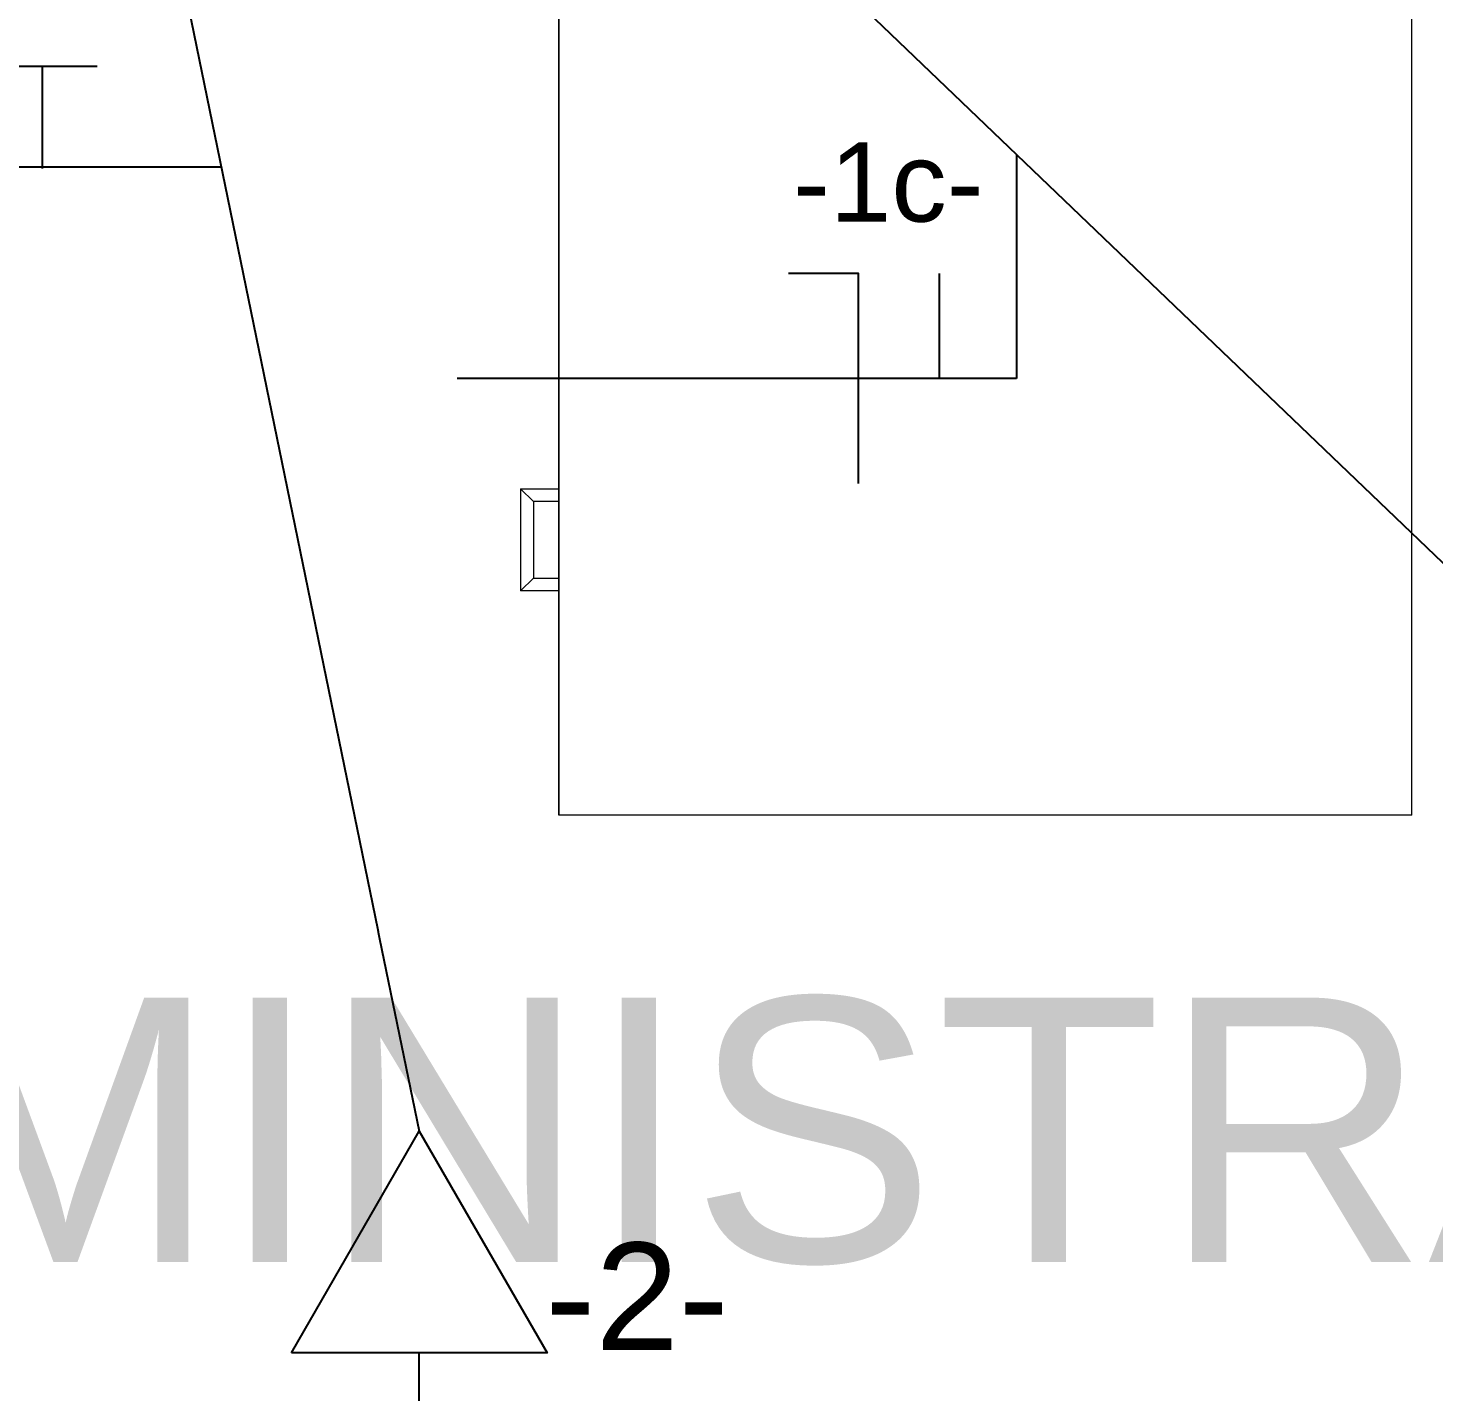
# Model space of a CAD drawing. Header units: metres. Extents: x -182 to 99, y 70 to 117.
# Drawn here: x -85.881 to -84.625, y 84.18 to 85.399 of the extents above; entities that cross this region are included whole.
import ezdxf

# ---------------------------------------------------------------- set-up
doc = ezdxf.new("R2010")
doc.units = ezdxf.units.M
doc.header["$LTSCALE"] = 0.01
for name, color, linetype, lineweight in [('A-ANNO-TEXT', 2, 'Continuous', 9), ('G-IMPT', 1, 'Continuous', 9), ('I-FURN', 6, 'Continuous', 9)]:
    doc.layers.add(name, color=color, linetype=linetype, lineweight=lineweight)
for name, color, linetype in [('FIAÇÃO', 10, 'Continuous'), ('Força', 7, 'Continuous'), ('Iluminação', 7, 'Continuous')]:
    doc.layers.add(name, color=color, linetype=linetype)
doc.styles.add('Arial', font='arial.ttf', dxfattribs={"height": 0.29506})
doc.styles.add('Arial_1', font='arial.ttf', dxfattribs={"height": 0.368825})

# ---------------------------------------------------------------- blocks, each defined once
blk = doc.blocks.new('Desk07 - 12ZDSK07_dwg-153672-Planta Baja')
at = {"layer": 'G-IMPT'}
for p, q in [((0, 1.524), (0.762, 1.524)), ((0, 1.524), (0, 0)), ((0, 1.524), (0, 0)), ((0, 1.524), (0.762, 1.524)), ((0.762, 1.524), (0.762, 0)), ((0.762, 0), (0.762, 1.524)), ((0.762, 1.3236), (0.7962, 1.3236)), ((0.7848, 1.3122), (0.7962, 1.3236)), ((0.7962, 1.2325), (0.7962, 1.3236)), ((0.7848, 1.3122), (0.762, 1.3122)), ((0.7848, 1.2439), (0.7848, 1.3122)), ((0.762, 1.2439), (0.7848, 1.2439)), ((0.7962, 1.2325), (0.7848, 1.2439)), ((0.7962, 1.2325), (0.762, 1.2325))]:
    blk.add_line(p, q, dxfattribs=at)
blk = doc.blocks.new('Desk07 - Desk07-154060-Planta Baja')
blk.add_blockref('Desk07 - 12ZDSK07_dwg-153672-Planta Baja', (0, 0))
blk = doc.blocks.new('RN')
at = {"layer": 'FIAÇÃO', "color": 18, "true_color": 0x000000}
blk.add_line((2653.24, 1365.51), (2653.24, 1375.92), dxfattribs=at)
at = {"layer": 'FIAÇÃO', "color": 5}
blk.add_lwpolyline([(2645.19, 1355.09), (2645.19, 1375.92), (2638.25, 1375.92)], dxfattribs=at)
blk = doc.blocks.new('F-N-T')
at = {"layer": 'FIAÇÃO', "color": 1}
blk.add_line((2561.97, 1284.08), (2561.97, 1304.9), dxfattribs=at)
at = {"layer": 'FIAÇÃO', "color": 3}
blk.add_line((2584.31, 1294.33), (2584.31, 1304.75), dxfattribs=at)
at = {"layer": 'FIAÇÃO', "color": 5}
blk.add_lwpolyline([(2576.26, 1284.08), (2576.26, 1304.9), (2569.32, 1304.9)], dxfattribs=at)
at = {"layer": 'FIAÇÃO', "color": 3}
blk.add_lwpolyline([(2578.75, 1304.75), (2584.31, 1304.75), (2589.86, 1304.75)], dxfattribs=at)

msp = doc.modelspace()

# ---------------------------------------------------------------- linework, layer by layer
at = {"layer": 'Força', "color": 0, "ltscale": 0.5}
for p, q in [((-84.9978, 85.2856), (-84.9978, 85.0856)), ((-85.7085, 85.2744), (-86.2085, 85.2744)), ((-84.9978, 85.0856), (-85.4978, 85.0856))]:
    msp.add_line(p, q, dxfattribs=at)
at = {"layer": 'Iluminação'}
msp.add_line((-85.5316, 84.0956), (-85.5316, 84.2155), dxfattribs=at)

# ---------------------------------------------------------------- block references
at = {"layer": 'FIAÇÃO', "lineweight": 20, "xscale": 0.008784106945095342, "yscale": 0.008784106945095342, "zscale": 0.008784106945095342}
msp.add_blockref('F-N-T', (-108.5689, 73.9035), dxfattribs=at)
at = {"layer": 'FIAÇÃO', "xscale": 0.009000000000000001, "yscale": 0.009000000000000001, "zscale": 0.009000000000000001}
msp.add_blockref('RN', (-108.9459, 72.7961), dxfattribs=at)
at = {"layer": 'I-FURN', "rotation": 180}
msp.add_blockref('Desk07 - Desk07-154060-Planta Baja', (-84.6448, 86.2196), dxfattribs=at)

# ---------------------------------------------------------------- texts
at = {"layer": 'A-ANNO-TEXT', "color": 7, "insert": (-86.4435, 84.5326), "char_height": 0.236048, "width": 2.930314, "attachment_point": 1, "line_spacing_factor": 0.938532, "style": 'Arial_1', "bg_fill": 3, "box_fill_scale": 1.25, "bg_fill_color": 7, "bg_fill_transparency": 0}
msp.add_mtext('ADMINISTRAÇÃO', dxfattribs=at)
at = {"layer": 'FIAÇÃO', "lineweight": 20, "style": 'Arial'}
msp.add_text('-1c-', height=0.07075, dxfattribs=at).set_placement((-85.1976, 85.2257))

# ---------------------------------------------------------------- next in the draw order: linework, layer by layer
at = {"layer": 'Força', "color": 0, "ltscale": 0.5}
msp.add_line((-85.8514, 85.9703), (-85.5316, 84.4132), dxfattribs=at)
at = {"layer": 'Iluminação', "color": 0, "ltscale": 0.5}
msp.add_line((-85.7635, 86.0189), (-84.2322, 84.5523), dxfattribs=at)
at = {"layer": 'Iluminação'}
msp.add_lwpolyline([(-85.6458, 84.2155), (-85.5316, 84.4132), (-85.4174, 84.2155)], close=True, dxfattribs=at)

# ---------------------------------------------------------------- next in the draw order: texts
at = {"layer": 'Iluminação', "lineweight": 20, "style": 'Arial'}
msp.add_text('-2-', height=0.09589, dxfattribs=at).set_placement((-85.4188, 84.2179))

doc.saveas('drawing.dxf')
